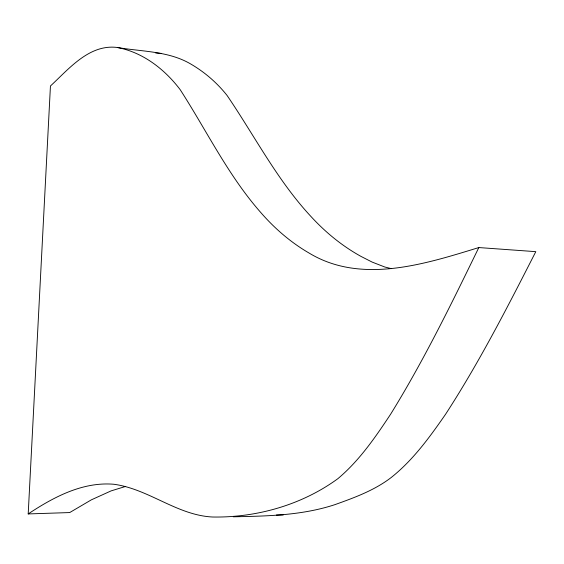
<?xml version="1.0" encoding="UTF-8"?>
<svg xmlns="http://www.w3.org/2000/svg" width="564" height="564" viewBox="0 0 564 564"><rect width="100%" height="100%" fill="white"/><g stroke="black" fill="none" stroke-linecap="round" stroke-linejoin="round"><path stroke-width="0.85" d="M125.694 486.401L111.115 490.884L91.354 499.838L69.696 512.563L28.2 513.931L50.443 85.989C68.907 68.928 89.295 43.886 117.354 47.496C141.642 51.655 167.677 50.95 189.723 63.422C204.105 71.614 216.78 82.478 227.066 95.443C254.688 136.009 277.298 180.325 310.997 216.534A551.282 308.311 -72.1 0 0 361.066 256.444L372.155 262.091L384.775 266.998L391.338 268.647M233.341 516.793C267.484 516.116 302.057 515.44 334.826 504.674C354.559 497.61 374.524 490.356 391.303 477.433C413.172 460.005 429.662 437.199 445.475 414.406C479.301 362.307 507.607 306.936 535.8 251.657L478.815 247.561C451.292 304.109 423.691 360.748 390.57 414.286C375.243 437.438 359.324 460.682 337.878 478.674C302.05 504.851 256.754 517.787 212.565 517.012C176.906 515.228 148.734 488.925 113.836 484.257C82.534 481.614 53.467 497.187 28.2 513.931M478.815 247.561C425.27 263.973 361.277 284.665 309.114 253.067A564.613 300.57 -73.2 0 1 260.808 212.557C228.201 175.552 206.727 130.841 180.205 89.704C164.73 69.273 142.974 52.339 117.354 47.496M276.381 515.045L283.276 514.96M155.636 52.981L161.551 53.46"/></g></svg>
